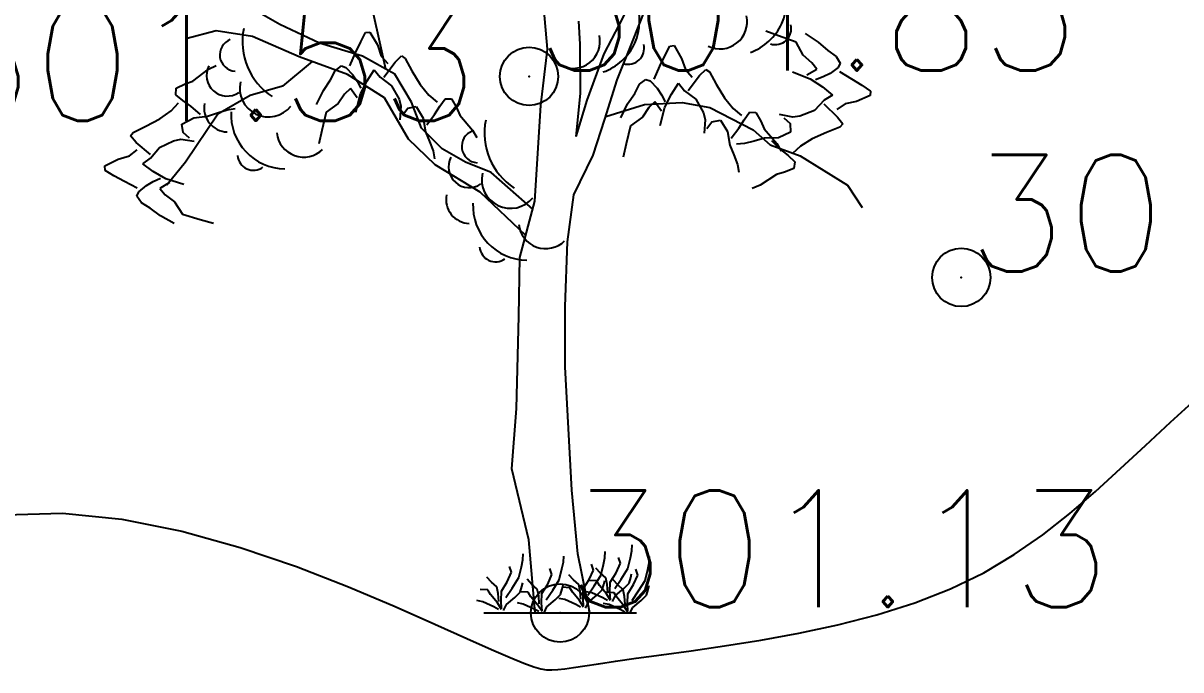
# Model space of a CAD drawing. Header units: millimetres. Extents: x 524954 to 526204, y 9523489 to 9524010.
# Drawn here: x 526005.84 to 526015.76, y 9523799.28 to 9523804.82 of the extents above; entities that cross this region are included whole.
import ezdxf

# ---------------------------------------------------------------- set-up
doc = ezdxf.new("R2010")
doc.units = ezdxf.units.MM
doc.header["$PDMODE"] = 32
doc.header["$PDSIZE"] = 0.5
doc.linetypes.add('ACAD_ISO12W100', pattern=[21, 12, -3, 0, -3, 0, -3])
for name, color, linetype in [('Arbre', 34, 'ACAD_ISO12W100'), ('CN_01_00', 3, 'Continuous'), ('TopoAlt', 3, 'Continuous'), ('TOPOJIS', 7, 'Continuous')]:
    doc.layers.add(name, color=color, linetype=linetype)
doc.styles.add('Simplex 1.0', font='Simplex.shx', dxfattribs={"width": 0.99, "height": 1})

# ---------------------------------------------------------------- blocks, each defined once
blk = doc.blocks.new('TCPOINT M')
at = {"color": 0}
blk.add_point((0, 0), dxfattribs=at)
at = {"layer": 'TopoAlt', "style": 'Simplex 1.0', "width": 0.99}
blk.add_attdef('ALT', (0.15, 0.15), '', height=1, dxfattribs=at)
blk = doc.blocks.new('v088')
at = {"linetype": 'Continuous'}
for p, q in [((-0.1073, 4.8293), (-0.1646, 5.4873)), ((0.5102, 5.0412), (0.6713, 5.3679)), ((-1.5592, 4.9668), (-1.6346, 5.3011)), ((-2.4003, 5.0425), (-2.6206, 5.1685)), ((0.6191, 4.888), (0.7312, 5.1764)), ((0.1717, 4.8724), (0.1613, 5.0712)), ((-2.9464, 4.9876), (-3.2062, 4.92)), ((-2.6344, 4.9381), (-2.9464, 4.9876)), ((-2.0611, 4.8817), (-2.4003, 5.0425)), ((-1.4917, 4.6586), (-1.5592, 4.9668)), ((0.3786, 4.7897), (0.5102, 5.0412)), ((-2.2328, 4.7662), (-2.6344, 4.9381)), ((-1.6919, 4.7713), (-2.0611, 4.8817)), ((0.1743, 4.4496), (0.1717, 4.8724)), ((0.489, 4.5681), (0.6191, 4.888)), ((-1.8192, 4.6131), (-2.2328, 4.7662)), ((-1.415, 4.6154), (-1.6919, 4.7713)), ((-0.1657, 4.3492), (-0.1073, 4.8293)), ((0.2314, 4.3948), (0.3786, 4.7897)), ((-2.1227, 4.7254), (-2.3768, 4.5144)), ((-1.5041, 4.4145), (-1.8192, 4.6131)), ((-1.2732, 4.3758), (-1.415, 4.6154)), ((0.3841, 4.2301), (0.489, 4.5681)), ((-2.3768, 4.5144), (-2.655, 4.434)), ((-2.655, 4.434), (-2.9315, 4.2727)), ((-1.2976, 4.0581), (-1.5041, 4.4145)), ((-1.1877, 4.1537), (-1.2732, 4.3758)), ((0.1384, 4.0819), (0.1743, 4.4496)), ((0.1384, 4.0819), (0.2314, 4.3948)), ((0.7235, 4.3553), (1.0465, 4.3745)), ((1.0465, 4.3745), (1.2838, 4.3297)), ((-2.9315, 4.2727), (-3.209, 3.8627)), ((-0.2169, 3.5272), (-0.1657, 4.3492)), ((0.3911, 4.2526), (0.7235, 4.3553)), ((1.2838, 4.3297), (1.6547, 4.1385)), ((0.2848, 3.9233), (0.3841, 4.2301)), ((-1.0099, 3.9771), (-1.1877, 4.1537)), ((1.6547, 4.1385), (1.8004, 4.0109)), ((-1.0692, 3.839), (-1.2976, 4.0581)), ((-0.8085, 3.8631), (-1.0099, 3.9771)), ((1.8004, 4.0109), (2.0573, 3.9168)), ((0.1177, 3.584), (0.2848, 3.9233)), ((2.0573, 3.9168), (2.4606, 3.664)), ((-3.209, 3.8627), (-3.3666, 3.6666)), ((-0.6849, 3.6045), (-1.0692, 3.839)), ((-0.589, 3.7744), (-0.8085, 3.8631)), ((-0.2343, 3.4611), (-0.589, 3.7744)), ((-0.2941, 3.234), (-0.6849, 3.6045)), ((0.064, 3.1786), (0.1177, 3.584)), ((2.4606, 3.664), (2.589, 3.4739)), ((-0.3436, 3.0457), (-0.2169, 3.5272)), ((0.0445, 2.6247), (0.064, 3.1786)), ((-0.3518, 2.5418), (-0.3436, 3.0457)), ((0.0429, 2.1085), (0.0445, 2.6247)), ((-0.3726, 1.7516), (-0.3518, 2.5418)), ((0.1022, 1.0525), (0.0429, 2.1085)), ((-0.4115, 1.2346), (-0.3726, 1.7516)), ((-0.2683, 0.6281), (-0.4115, 1.2346)), ((0.151, 0.5063), (0.1022, 1.0525)), ((-0.2127, 0), (-0.2683, 0.6281)), ((0.2565, 0), (0.151, 0.5063)), ((-0.6539, 0), (0.6539, 0))]:
    blk.add_line(p, q, dxfattribs=at)
at = {"color": 3, "linetype": 'Continuous'}
for p, q in [((-1.7068, 4.8945), (-1.6668, 4.9726)), ((-1.6668, 4.9726), (-1.6283, 4.976)), ((-1.6283, 4.976), (-1.5645, 4.8667)), ((1.8724, 4.9461), (1.762, 4.9854)), ((2.0987, 4.9642), (2.2113, 4.8904)), ((-1.7514, 4.7999), (-1.7068, 4.8945)), ((-1.5645, 4.8667), (-1.5307, 4.7714)), ((0.9393, 4.8572), (0.9778, 4.8606)), ((0.9778, 4.8606), (1.0416, 4.7513)), ((2.0224, 4.89), (1.8724, 4.9461)), ((2.0834, 4.7783), (2.0224, 4.89)), ((2.2113, 4.8904), (2.2929, 4.8185)), ((-1.8008, 4.6887), (-1.7514, 4.7999)), ((-1.5307, 4.7714), (-1.4755, 4.7074)), ((-1.4112, 4.7196), (-1.3587, 4.7727)), ((-1.3587, 4.7727), (-1.3272, 4.7513)), ((0.8546, 4.6845), (0.8993, 4.7791)), ((0.8993, 4.7791), (0.9393, 4.8572)), ((2.1569, 4.7135), (2.0834, 4.7783)), ((2.2929, 4.8185), (2.3654, 4.7691)), ((2.3654, 4.7691), (2.4, 4.7096)), ((-3.0095, 4.66), (-2.9439, 4.6918)), ((-1.9257, 4.6454), (-1.871, 4.6871)), ((-1.871, 4.6871), (-1.8334, 4.6747)), ((-1.8334, 4.6747), (-1.7744, 4.6115)), ((-1.5083, 4.5916), (-1.4112, 4.7196)), ((-1.3272, 4.7513), (-1.2679, 4.6451)), ((0.8053, 4.5733), (0.8546, 4.6845)), ((1.0416, 4.7513), (1.0754, 4.656)), ((2.1989, 4.6584), (2.1569, 4.7135)), ((2.383, 4.6739), (2.3129, 4.6232)), ((2.4, 4.7096), (2.383, 4.6739)), ((-3.1435, 4.5571), (-3.0095, 4.66)), ((-2.0269, 4.4774), (-1.9657, 4.5674)), ((-1.9657, 4.5674), (-1.9257, 4.6454)), ((-1.7744, 4.6115), (-1.7365, 4.5561)), ((-1.6512, 4.5605), (-1.5907, 4.6542)), ((-1.5907, 4.6542), (-1.5392, 4.5896)), ((-1.5392, 4.5896), (-1.4434, 4.5178)), ((-1.2679, 4.6451), (-1.1988, 4.529)), ((0.6804, 4.53), (0.7351, 4.5718)), ((0.7351, 4.5718), (0.7727, 4.5593)), ((1.0754, 4.656), (1.1306, 4.592)), ((1.0978, 4.4762), (1.1948, 4.6042)), ((1.1948, 4.6042), (1.2474, 4.6573)), ((1.2474, 4.6573), (1.2789, 4.6359)), ((1.2789, 4.6359), (1.3382, 4.5297)), ((1.9921, 4.6376), (2.1424, 4.5777)), ((2.1133, 4.6106), (2.1989, 4.6584)), ((2.1424, 4.5777), (2.247, 4.5072)), ((2.2532, 4.5924), (2.1892, 4.5691)), ((2.3129, 4.6232), (2.2532, 4.5924)), ((2.3928, 4.6398), (2.497, 4.577)), ((2.497, 4.577), (2.5853, 4.5209)), ((-3.2911, 4.4407), (-3.2867, 4.4956)), ((-3.2867, 4.4956), (-3.2101, 4.5328)), ((-3.2101, 4.5328), (-3.1435, 4.5571)), ((-2.0862, 4.3565), (-2.0269, 4.4774)), ((-1.7952, 4.494), (-1.8447, 4.4455)), ((-1.7371, 4.415), (-1.7952, 4.494)), ((-1.7365, 4.5561), (-1.7054, 4.4954)), ((-1.7081, 4.4479), (-1.6512, 4.5605)), ((-1.4434, 4.5178), (-1.3781, 4.401)), ((-1.1988, 4.529), (-1.1228, 4.4377)), ((0.6404, 4.452), (0.6804, 4.53)), ((0.7727, 4.5593), (0.8317, 4.4961)), ((0.8317, 4.4961), (0.8696, 4.4407)), ((0.9549, 4.4451), (1.0154, 4.5388)), ((1.0154, 4.5388), (1.0668, 4.4742)), ((1.0668, 4.4742), (1.1627, 4.4024)), ((1.3382, 4.5297), (1.4072, 4.4136)), ((2.247, 4.5072), (2.3325, 4.4356)), ((2.5853, 4.5209), (2.6578, 4.4715)), ((2.6578, 4.4715), (2.6564, 4.4329)), ((-3.3314, 4.3035), (-3.2664, 4.3702)), ((-3.2303, 4.3905), (-3.2911, 4.4407)), ((-3.1617, 4.3413), (-3.2303, 4.3905)), ((-1.8998, 4.3645), (-2.0031, 4.2901)), ((-1.8447, 4.4455), (-1.8998, 4.3645)), ((-1.7488, 4.2914), (-1.7081, 4.4479)), ((-1.3781, 4.401), (-1.3629, 4.3412)), ((-1.1228, 4.4377), (-1.0524, 4.3767)), ((-1.0302, 4.3418), (-0.9835, 4.4054)), ((-0.9835, 4.4054), (-0.9285, 4.4041)), ((-0.9285, 4.4041), (-0.8869, 4.3298)), ((0.5791, 4.362), (0.6404, 4.452)), ((0.8109, 4.3786), (0.7614, 4.3301)), ((0.869, 4.2996), (0.8109, 4.3786)), ((0.8696, 4.4407), (0.9007, 4.38)), ((0.898, 4.3325), (0.9549, 4.4451)), ((1.1627, 4.4024), (1.228, 4.2856)), ((1.4072, 4.4136), (1.4833, 4.3223)), ((2.262, 4.3926), (2.1788, 4.3064)), ((2.3325, 4.4356), (2.262, 4.3926)), ((2.5401, 4.3831), (2.4412, 4.3615)), ((2.6564, 4.4329), (2.5401, 4.3831)), ((-3.4268, 4.2328), (-3.3314, 4.3035)), ((-3.0788, 4.2707), (-3.1617, 4.3413)), ((-3.0186, 4.2553), (-2.9333, 4.2859)), ((-2.9333, 4.2859), (-2.8514, 4.3121)), ((-2.8514, 4.3121), (-2.7828, 4.3211)), ((-2.0031, 4.2901), (-2.0401, 4.1343)), ((-1.3629, 4.3412), (-1.3723, 4.2259)), ((-1.3485, 4.2656), (-1.3049, 4.3248)), ((-1.3049, 4.3248), (-1.2331, 4.3384)), ((-1.2331, 4.3384), (-1.1715, 4.2405)), ((-1.1411, 4.1837), (-1.0754, 4.2705)), ((-1.0754, 4.2705), (-1.0302, 4.3418)), ((-0.8869, 4.3298), (-0.8589, 4.2646)), ((-0.8589, 4.2646), (-0.7485, 4.1368)), ((0.5199, 4.2411), (0.5791, 4.362)), ((0.7614, 4.3301), (0.7063, 4.2491)), ((0.8572, 4.176), (0.898, 4.3325)), ((1.228, 4.2856), (1.2432, 4.2258)), ((1.4833, 4.3223), (1.5536, 4.2613)), ((1.5759, 4.2264), (1.6226, 4.29)), ((1.6226, 4.29), (1.6776, 4.2887)), ((1.6776, 4.2887), (1.7191, 4.2144)), ((1.9936, 4.2484), (1.8803, 4.2721)), ((2.1788, 4.3064), (2.0548, 4.2561)), ((2.2601, 4.3616), (2.3751, 4.2494)), ((2.4412, 4.3615), (2.371, 4.3146)), ((-3.6561, 4.1174), (-3.5467, 4.1705)), ((-3.5467, 4.1705), (-3.4268, 4.2328)), ((-3.2386, 4.1877), (-3.1373, 4.2436)), ((-3.2291, 4.1152), (-3.2386, 4.1877)), ((-3.1373, 4.2436), (-3.0186, 4.2553)), ((-1.1715, 4.2405), (-1.153, 4.1227)), ((0.603, 4.1747), (0.566, 4.0189)), ((0.7063, 4.2491), (0.603, 4.1747)), ((1.2432, 4.2258), (1.2338, 4.1105)), ((1.2576, 4.1502), (1.3011, 4.2094)), ((1.3011, 4.2094), (1.373, 4.223)), ((1.373, 4.223), (1.4346, 4.1251)), ((1.5307, 4.1551), (1.5759, 4.2264)), ((1.7191, 4.2144), (1.7472, 4.1493)), ((1.9168, 4.2436), (1.9701, 4.193)), ((1.9701, 4.193), (1.9747, 4.12)), ((2.0548, 4.2561), (1.9936, 4.2484)), ((2.3751, 4.2494), (2.4212, 4.1906)), ((2.4212, 4.1906), (2.396, 4.1621)), ((-3.6793, 4.0872), (-3.6561, 4.1174)), ((-3.6294, 4.0317), (-3.6793, 4.0872)), ((-3.1725, 4.0683), (-3.2291, 4.1152)), ((-2.0401, 4.1343), (-2.0653, 4.0199)), ((-1.153, 4.1227), (-1.1176, 4.0393)), ((-0.7485, 4.1368), (-0.7129, 4.0731)), ((1.4346, 4.1251), (1.4531, 4.0073)), ((1.465, 4.0683), (1.5307, 4.1551)), ((1.7506, 4.0673), (1.6636, 4.0426)), ((1.7472, 4.1493), (1.8576, 4.0214)), ((1.8699, 4.071), (1.7506, 4.0673)), ((1.9747, 4.12), (1.8699, 4.071)), ((2.2833, 4.1164), (2.1595, 4.0623)), ((2.396, 4.1621), (2.2833, 4.1164)), ((-3.6878, 3.9154), (-3.6208, 3.9668)), ((-3.5071, 3.9275), (-3.6294, 4.0317)), ((-3.5069, 3.8964), (-3.4297, 3.988)), ((-3.4297, 3.988), (-3.3093, 4.0465)), ((-3.3093, 4.0465), (-3.2488, 4.0583)), ((-3.2488, 4.0583), (-3.1342, 4.0423)), ((-1.1176, 4.0393), (-1.0867, 3.9591)), ((0.566, 4.0189), (0.5407, 3.9045)), ((1.4531, 4.0073), (1.4885, 3.9239)), ((1.5801, 4.0219), (1.511, 4.0175)), ((1.6636, 4.0426), (1.5801, 4.0219)), ((1.8097, 4.0479), (1.8877, 3.9719)), ((1.8576, 4.0214), (1.8932, 3.9577)), ((1.8877, 3.9719), (1.9528, 3.9182)), ((2.0595, 3.9982), (1.9902, 3.936)), ((2.1595, 4.0623), (2.0595, 3.9982)), ((-3.8977, 3.8297), (-3.785, 3.8871)), ((-3.785, 3.8871), (-3.6878, 3.9154)), ((-3.5743, 3.8488), (-3.5069, 3.8964)), ((-1.0867, 3.9591), (-1.0738, 3.891)), ((1.4885, 3.9239), (1.5194, 3.8437)), ((1.9528, 3.9182), (2.0102, 3.864)), ((-3.8965, 3.791), (-3.8977, 3.8297)), ((-3.8209, 3.7466), (-3.8965, 3.791)), ((-3.4842, 3.783), (-3.5743, 3.8488)), ((-3.3751, 3.7197), (-3.4842, 3.783)), ((1.5194, 3.8437), (1.5323, 3.7756)), ((1.9231, 3.7776), (1.855, 3.7579)), ((2.002, 3.8096), (1.9231, 3.7776)), ((2.0102, 3.864), (2.002, 3.8096)), ((-3.729, 3.6966), (-3.8209, 3.7466)), ((-3.6208, 3.641), (-3.729, 3.6966)), ((-3.5422, 3.6629), (-3.4847, 3.6976)), ((-3.4847, 3.6976), (-3.4223, 3.7252)), ((-3.3439, 3.6889), (-3.4261, 3.6355)), ((-3.2212, 3.6701), (-3.3751, 3.7197)), ((1.855, 3.7579), (1.7144, 3.6642)), ((-3.6232, 3.5708), (-3.6087, 3.6076)), ((-3.5847, 3.5138), (-3.6232, 3.5708)), ((-3.6087, 3.6076), (-3.5422, 3.6629)), ((-3.4261, 3.6355), (-3.3805, 3.5833)), ((-3.3805, 3.5833), (-3.3028, 3.5236)), ((1.7144, 3.6642), (1.6468, 3.6368)), ((-3.5091, 3.4694), (-3.5847, 3.5138)), ((-3.3028, 3.5236), (-3.2344, 3.4162)), ((-3.4228, 3.4031), (-3.5091, 3.4694)), ((-3.3055, 3.337), (-3.4228, 3.4031)), ((-3.2344, 3.4162), (-3.081, 3.3703)), ((-3.081, 3.3703), (-2.9682, 3.3386)), ((-0.3173, 0.4544), (-0.3149, 0.5073)), ((0.3847, 0.4736), (0.3871, 0.5265)), ((0.6034, 0.4736), (0.6155, 0.5313)), ((0.6155, 0.5313), (0.6179, 0.5842)), ((-0.4159, 0.3486), (-0.4327, 0.3991)), ((-0.3534, 0.3029), (-0.3294, 0.3967)), ((-0.3294, 0.3967), (-0.3173, 0.4544)), ((0.0168, 0.3774), (0.0288, 0.4351)), ((0.0288, 0.4351), (0.0313, 0.488)), ((0.2861, 0.3678), (0.2693, 0.4183)), ((0.3486, 0.3221), (0.3726, 0.4159)), ((0.3726, 0.4159), (0.3847, 0.4736)), ((0.4808, 0.3438), (0.5169, 0.4255)), ((0.5169, 0.4255), (0.5001, 0.476)), ((0.5794, 0.3798), (0.6034, 0.4736)), ((0.7525, 0.3726), (0.7645, 0.4303)), ((0.7645, 0.4303), (0.7669, 0.4832)), ((-0.5866, 0.2645), (-0.6275, 0.3077)), ((-0.452, 0.2669), (-0.4159, 0.3486)), ((-0.4087, 0.214), (-0.3534, 0.3029)), ((-0.1058, 0.2476), (-0.0697, 0.3294)), ((-0.0697, 0.3294), (-0.0865, 0.3798)), ((-0.0072, 0.2837), (0.0168, 0.3774)), ((0.1154, 0.2837), (0.0745, 0.327)), ((0.25, 0.2861), (0.2861, 0.3678)), ((0.2933, 0.2332), (0.3486, 0.3221)), ((0.3462, 0.3414), (0.3053, 0.3847)), ((0.3919, 0.3005), (0.3462, 0.3414)), ((0.4039, 0.2428), (0.3919, 0.3005)), ((0.4303, 0.2645), (0.4808, 0.3438)), ((0.5241, 0.2909), (0.5794, 0.3798)), ((0.5914, 0.2548), (0.6058, 0.3029)), ((0.6058, 0.3029), (0.6131, 0.3366)), ((0.6299, 0.2428), (0.6659, 0.3246)), ((0.6659, 0.3246), (0.6491, 0.375)), ((0.7285, 0.2789), (0.7525, 0.3726)), ((-0.6179, 0.1971), (-0.6828, 0.2019)), ((-0.5409, 0.2236), (-0.5866, 0.2645)), ((-0.5289, 0.1659), (-0.5409, 0.2236)), ((-0.5025, 0.1875), (-0.452, 0.2669)), ((-0.464, 0.1322), (-0.4087, 0.214)), ((-0.3414, 0.1779), (-0.327, 0.226)), ((-0.327, 0.226), (-0.3197, 0.2596)), ((-0.2404, 0.2452), (-0.2813, 0.2885)), ((-0.1947, 0.2043), (-0.2404, 0.2452)), ((-0.1827, 0.1467), (-0.1947, 0.2043)), ((-0.1563, 0.1683), (-0.1058, 0.2476)), ((-0.0625, 0.1947), (-0.0072, 0.2837)), ((0.0048, 0.1587), (0.0192, 0.2068)), ((0.0192, 0.2068), (0.0264, 0.2404)), ((0.0841, 0.2164), (0.0192, 0.2212)), ((0.1058, 0.1779), (0.0841, 0.2164)), ((0.1611, 0.2428), (0.1154, 0.2837)), ((0.1731, 0.1851), (0.1611, 0.2428)), ((0.1971, 0.125), (0.1995, 0.2068)), ((0.1995, 0.2068), (0.25, 0.2861)), ((0.238, 0.1515), (0.2933, 0.2332)), ((0.3149, 0.2741), (0.25, 0.2789)), ((0.3366, 0.2356), (0.3149, 0.2741)), ((0.3967, 0.1635), (0.3366, 0.2356)), ((0.3606, 0.1971), (0.375, 0.2452)), ((0.375, 0.2452), (0.3823, 0.2789)), ((0.4087, 0.1755), (0.4039, 0.2428)), ((0.4279, 0.1827), (0.4303, 0.2645)), ((0.4953, 0.2404), (0.4544, 0.2837)), ((0.4688, 0.2092), (0.5241, 0.2909)), ((0.4736, 0.1491), (0.5457, 0.2092)), ((0.5409, 0.1995), (0.4953, 0.2404)), ((0.5529, 0.1418), (0.5409, 0.1995)), ((0.5457, 0.2092), (0.5914, 0.2548)), ((0.5794, 0.1635), (0.6299, 0.2428)), ((0.6732, 0.1899), (0.7285, 0.2789)), ((0.7405, 0.1539), (0.7549, 0.2019)), ((0.7549, 0.2019), (0.7621, 0.2356)), ((-0.6611, 0.0962), (-0.7116, 0.1058)), ((-0.5962, 0.1587), (-0.6179, 0.1971)), ((-0.5361, 0.0865), (-0.5962, 0.1587)), ((-0.5241, 0.0986), (-0.5289, 0.1659)), ((-0.5049, 0.1058), (-0.5025, 0.1875)), ((-0.5001, 0.0361), (-0.5049, 0.1058)), ((-0.4592, 0.0721), (-0.3871, 0.1322)), ((-0.3871, 0.1322), (-0.3414, 0.1779)), ((-0.2717, 0.1779), (-0.3366, 0.1827)), ((-0.25, 0.1394), (-0.2717, 0.1779)), ((-0.1899, 0.0673), (-0.25, 0.1394)), ((-0.1779, 0.0793), (-0.1827, 0.1467)), ((-0.1587, 0.0865), (-0.1563, 0.1683)), ((-0.1178, 0.113), (-0.0625, 0.1947)), ((-0.113, 0.0529), (-0.0409, 0.113)), ((-0.0409, 0.113), (0.0048, 0.1587)), ((0.0409, 0.1154), (-0.0096, 0.125)), ((0.1346, 0.0721), (0.0409, 0.1154)), ((0.1659, 0.1058), (0.1058, 0.1779)), ((0.2019, 0.0505), (0.1659, 0.1058)), ((0.1779, 0.1178), (0.1731, 0.1851)), ((0.2019, 0.0553), (0.1971, 0.125)), ((0.2717, 0.1731), (0.2212, 0.1827)), ((0.2428, 0.0914), (0.3149, 0.1515)), ((0.3654, 0.1298), (0.2717, 0.1731)), ((0.3149, 0.1515), (0.3606, 0.1971)), ((0.4063, 0.1082), (0.3654, 0.1298)), ((0.4327, 0.1082), (0.3967, 0.1635)), ((0.464, 0.1731), (0.3991, 0.1779)), ((0.4327, 0.113), (0.4279, 0.1827)), ((0.4496, 0.0986), (0.4736, 0.1491)), ((0.4856, 0.1346), (0.464, 0.1731)), ((0.5457, 0.0625), (0.4856, 0.1346)), ((0.5578, 0.0745), (0.5529, 0.1418)), ((0.577, 0.0817), (0.5794, 0.1635)), ((0.6179, 0.1082), (0.6732, 0.1899)), ((0.6227, 0.0481), (0.6948, 0.1082)), ((0.6948, 0.1082), (0.7405, 0.1539)), ((-0.5674, 0.0529), (-0.6611, 0.0962)), ((-0.5265, 0.0313), (-0.5674, 0.0529)), ((-0.5001, 0.0313), (-0.5361, 0.0865)), ((-0.4832, 0.0216), (-0.4592, 0.0721)), ((-0.3149, 0.0769), (-0.3654, 0.0865)), ((-0.2212, 0.0337), (-0.3149, 0.0769)), ((-0.1803, 0.012), (-0.2212, 0.0337)), ((-0.1539, 0.012), (-0.1899, 0.0673)), ((-0.1539, 0.0168), (-0.1587, 0.0865)), ((-0.137, 0.0024), (-0.113, 0.0529)), ((0.1755, 0.0505), (0.1346, 0.0721)), ((0.2188, 0.0409), (0.2428, 0.0914)), ((0.4207, 0.0721), (0.3702, 0.0817)), ((0.5145, 0.0288), (0.4207, 0.0721)), ((0.5554, 0.0072), (0.5145, 0.0288)), ((0.5818, 0.0072), (0.5457, 0.0625)), ((0.5818, 0.012), (0.577, 0.0817)), ((0.5986, -0.0024), (0.6227, 0.0481))]:
    blk.add_line(p, q, dxfattribs=at)
for centre, major_axis, start_param, end_param in [((1.4749, 5.2432), (0.3298, 0.3298), 4.265936, 5.872819), ((0.2152, 5.0749), (-0.3298, 0.3298), 2.69514, 4.302022), ((1.3699, 5.0654), (-0.1641, 0.1641), 1.908121, 4.146545), ((-2.1547, 4.8961), (-0.3995, 0.3995), 0.587708, 1.773422), ((1.844, 5.0056), (-0.0964, 0.0964), 2.051824, 4.174223), ((-2.774, 4.7815), (-0.099, 0.099), -0.421529, 2.292047), ((0.1101, 4.8971), (-0.1641, 0.1641), 1.908121, 4.146545), ((0.5842, 4.8373), (0.0964, 0.0964), 3.62262, 5.745019), ((-2.8514, 4.6047), (-0.1246, 0.1246), 0.293965, 2.957824), ((-2.4968, 4.4965), (0.1741, 0.1741), 2.133893, 4.816631), ((-2.8441, 4.3258), (-0.1445, 0.1445), 0.590553, 2.325666), ((-2.352, 4.2724), (0.3298, 0.3298), 2.307735, 3.914618), ((-0.0823, 4.1124), (0.3995, 0.3995), 2.158504, 3.344219), ((-2.1954, 4.1377), (0.1641, 0.1641), 2.463212, 4.701636), ((-0.7016, 3.9977), (0.099, 0.099), 1.149268, 3.862844), ((-2.6253, 3.929), (0.0964, 0.0964), 2.435534, 4.557933), ((-0.779, 3.821), (0.1246, 0.1246), 1.864761, 4.52862), ((-0.4244, 3.7128), (0.1741, 0.1741), 2.133893, 4.816631), ((-0.7718, 3.542), (-0.1445, 0.1445), 0.590553, 2.325666), ((-0.2796, 3.4886), (0.3298, 0.3298), 2.307735, 3.914618), ((-0.1231, 3.3539), (0.1641, 0.1641), 2.463212, 4.701636), ((-0.5529, 3.1452), (0.0964, 0.0964), 2.435534, 4.557933)]:
    blk.add_ellipse(centre, major_axis=major_axis, ratio=1, start_param=start_param, end_param=end_param, dxfattribs=at)

msp = doc.modelspace()

# ---------------------------------------------------------------- linework, layer by layer
at = {"layer": 'CN_01_00', "elevation": 301, "flags": 128}
msp.add_lwpolyline([(526005.6869, 9523800.6084), (526006.1809, 9523800.6214), (526006.6899, 9523800.5698), (526007.2016, 9523800.4672), (526007.7038, 9523800.3275), (526008.184, 9523800.1644), (526008.63, 9523799.9916), (526009.0295, 9523799.8228), (526009.3701, 9523799.6719), (526009.6431, 9523799.5496), (526009.8546, 9523799.4554), (526010.0143, 9523799.3856), (526010.1317, 9523799.3368), (526010.2165, 9523799.3053), (526010.2784, 9523799.2877), (526010.327, 9523799.2804), (526010.3721, 9523799.2798), (526010.4223, 9523799.2831), (526010.483, 9523799.2897), (526010.5584, 9523799.2999), (526010.653, 9523799.3138), (526010.7711, 9523799.3315), (526010.917, 9523799.3532), (526011.0952, 9523799.3791), (526011.31, 9523799.4092), (526011.5637, 9523799.4442), (526011.85, 9523799.4855), (526012.1606, 9523799.5351), (526012.4872, 9523799.5949), (526012.8214, 9523799.6667), (526013.155, 9523799.7526), (526013.4796, 9523799.8543), (526013.7869, 9523799.9737), (526014.0706, 9523800.1121), (526014.3326, 9523800.2674), (526014.5768, 9523800.4369), (526014.8073, 9523800.618), (526015.0279, 9523800.8078), (526015.2426, 9523801.0037), (526015.4554, 9523801.203), (526015.6702, 9523801.4029), (526015.8906, 9523801.601)], dxfattribs=at)

# ---------------------------------------------------------------- block references
at = {"layer": 'Arbre'}
msp.add_blockref('v088', (526010.442, 9523799.767), dxfattribs=at)
at = {"layer": 'TOPOJIS'}
ref = msp.add_blockref('TCPOINT M', (526010.1765, 9523804.3644, 301.85), dxfattribs=at)
ref.add_attrib('ALT', '301.85', (526010.2265, 9523804.4144, 301.85), dxfattribs={"layer": 'TopoAlt', "height": 1, "style": 'Simplex 1.0', "width": 0.99})
ref = msp.add_blockref('TCPOINT M', (526005.0285, 9523803.935, 301.53), dxfattribs=at)
ref.add_attrib('ALT', '301.53', (526005.0785, 9523803.985, 301.53), dxfattribs={"layer": 'TopoAlt', "height": 1, "style": 'Simplex 1.0', "width": 0.99})
ref = msp.add_blockref('TCPOINT M', (526013.8785, 9523802.6419, 301.82), dxfattribs=at)
ref.add_attrib('ALT', '301.82', (526013.9285, 9523802.6919, 301.82), dxfattribs={"layer": 'TopoAlt', "height": 1, "style": 'Simplex 1.0', "width": 0.99})
ref = msp.add_blockref('TCPOINT M', (526010.4419, 9523799.767, 301.13), dxfattribs=at)
ref.add_attrib('ALT', '301.13', (526010.4919, 9523799.817, 301.13), dxfattribs={"layer": 'TopoAlt', "height": 1, "style": 'Simplex 1.0', "width": 0.99})

doc.saveas('drawing.dxf')
